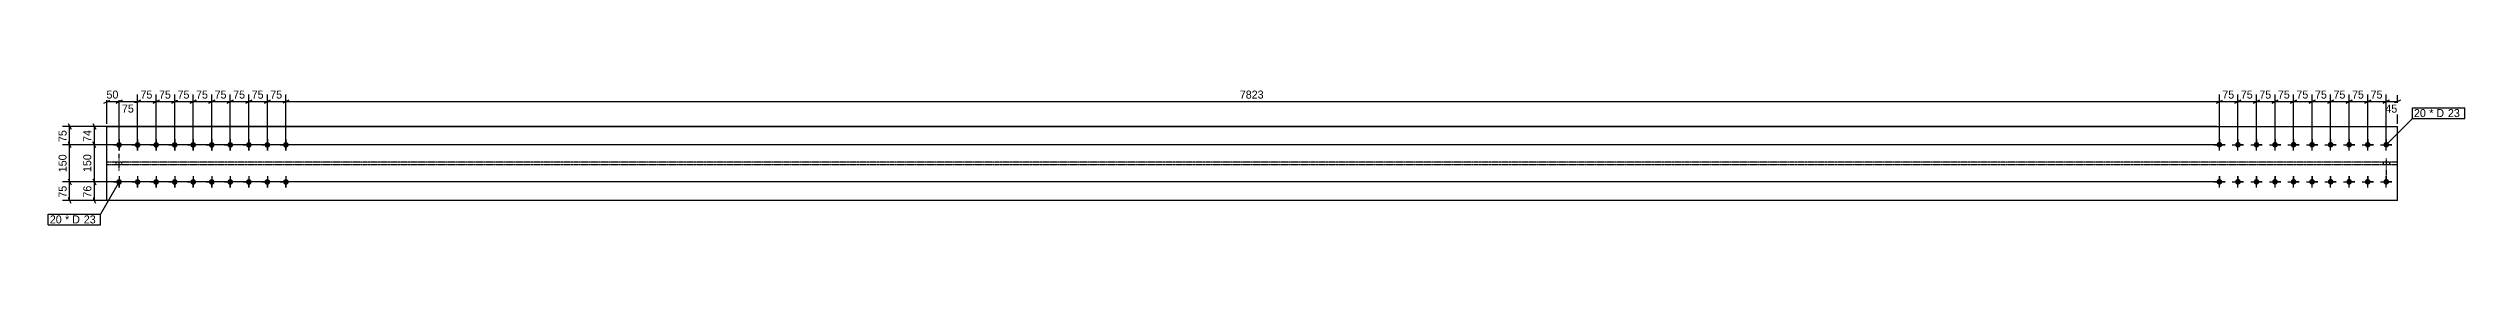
# Model space of a CAD drawing. Header units: millimetres. Extents: x 32 to 24638, y 32 to 1008.
# Drawn here: x 32 to 9809, y 32 to 582 of the extents above; entities that cross this region are included whole.
import ezdxf

# ---------------------------------------------------------------- set-up
doc = ezdxf.new("R2010")
doc.units = ezdxf.units.MM
doc.linetypes.add('DXK_LINE_DOT2', pattern=[3.9198, 1.9599, -1.9599])
doc.linetypes.add('DXK_LINE_DOT4', pattern=[0.9408, 0.4704, -0.4704])
doc.styles.add('Comic Sans MS', font='COMIC.TTF', dxfattribs={"height": 0.2})

msp = doc.modelspace()

# ---------------------------------------------------------------- hatches: boundary and pattern name
at = {"linetype": 'Continuous'}
for points in [[(318.2, 344.4, -1), (318.2, 367.4, -1)], [(393.2, 344.4, -1), (393.2, 367.4, -1)], [(468.2, 344.4, -1), (468.2, 367.4, -1)], [(543.2, 344.4, -1), (543.2, 367.4, -1)], [(618.2, 344.4, -1), (618.2, 367.4, -1)], [(693.2, 344.4, -1), (693.2, 367.4, -1)], [(768.2, 344.4, -1), (768.2, 367.4, -1)], [(843.2, 344.4, -1), (843.2, 367.4, -1)], [(918.2, 344.4, -1), (918.2, 367.4, -1)], [(993.2, 344.4, -1), (993.2, 367.4, -1)], [(8816.3, 367.9, -1), (8816.3, 344.9, -1)], [(8891.3, 367.9, -1), (8891.3, 344.9, -1)], [(8966.3, 367.9, -1), (8966.3, 344.9, -1)], [(9041.3, 367.9, -1), (9041.3, 344.9, -1)], [(9116.3, 367.9, -1), (9116.3, 344.9, -1)], [(9191.3, 368, -1), (9191.3, 345, -1)], [(9266.3, 368, -1), (9266.3, 345, -1)], [(9341.3, 368, -1), (9341.3, 345, -1)], [(9416.3, 368, -1), (9416.3, 345, -1)], [(9491.3, 368, -1), (9491.3, 345, -1)], [(318.2, 194.4, -1), (318.2, 217.4, -1)], [(393.2, 194.4, -1), (393.2, 217.4, -1)], [(468.2, 194.4, -1), (468.2, 217.4, -1)], [(543.2, 194.4, -1), (543.2, 217.4, -1)], [(618.2, 194.4, -1), (618.2, 217.4, -1)], [(693.2, 194.4, -1), (693.2, 217.4, -1)], [(768.2, 194.4, -1), (768.2, 217.4, -1)], [(843.2, 194.4, -1), (843.2, 217.4, -1)], [(918.2, 194.4, -1), (918.2, 217.4, -1)], [(993.2, 194.4, -1), (993.2, 217.4, -1)], [(8816.3, 217.9, -1), (8816.3, 194.9, -1)], [(8891.3, 217.9, -1), (8891.3, 194.9, -1)], [(8966.3, 217.9, -1), (8966.3, 194.9, -1)], [(9041.3, 217.9, -1), (9041.3, 194.9, -1)], [(9116.3, 217.9, -1), (9116.3, 194.9, -1)], [(9191.3, 218, -1), (9191.3, 195, -1)], [(9266.3, 218, -1), (9266.3, 195, -1)], [(9341.3, 218, -1), (9341.3, 195, -1)], [(9416.3, 218, -1), (9416.3, 195, -1)], [(9491.3, 218, -1), (9491.3, 195, -1)]]:
    msp.add_hatch(color=3, dxfattribs=at).paths.add_polyline_path(points)

# ---------------------------------------------------------------- linework, layer by layer
at = {"color": 8, "linetype": 'Continuous'}
for p, q in [((268.2, 440.9), (268.2, 559.3)), ((306.2, 524.9), (330.2, 536.9)), ((318.2, 365.9), (318.2, 556.5)), ((381.2, 524.9), (405.2, 536.9)), ((393.2, 365.9), (393.2, 559.3)), ((456.2, 524.9), (480.2, 536.9)), ((468.2, 365.9), (468.2, 559.3)), ((468.2, 530.9), (543.2, 530.9)), ((555.2, 536.9), (531.2, 524.9)), ((543.2, 365.9), (543.2, 559.3)), ((606.2, 524.9), (630.2, 536.9)), ((618.2, 365.9), (618.2, 559.3)), ((681.2, 524.9), (705.2, 536.9)), ((693.2, 365.9), (693.2, 559.3)), ((756.2, 524.9), (780.2, 536.9)), ((768.2, 365.9), (768.2, 559.3)), ((831.2, 524.9), (855.2, 536.9)), ((843.2, 365.9), (843.2, 559.3)), ((906.2, 524.9), (930.2, 536.9)), ((918.2, 365.9), (918.2, 559.3)), ((918.2, 530.9), (993.2, 530.9)), ((1005.2, 536.9), (981.2, 524.9)), ((1005.2, 536.9), (981.2, 524.9)), ((993.2, 365.9), (993.2, 559.3)), ((993.2, 365.9), (993.2, 559.3)), ((8804.3, 524.9), (8828.3, 536.9)), ((8816.3, 366.4), (8816.3, 559.3)), ((8879.3, 524.9), (8903.3, 536.9)), ((8891.3, 366.4), (8891.3, 559.3)), ((8954.3, 524.9), (8978.3, 536.9)), ((8966.3, 366.4), (8966.3, 559.3)), ((9029.3, 524.9), (9053.3, 536.9)), ((9041.3, 366.4), (9041.3, 559.3)), ((9104.3, 524.9), (9128.3, 536.9)), ((9116.3, 366.4), (9116.3, 559.3)), ((9179.3, 524.9), (9203.3, 536.9)), ((9191.3, 366.5), (9191.3, 559.3)), ((9254.3, 524.9), (9278.3, 536.9)), ((9266.3, 366.5), (9266.3, 559.3)), ((9329.3, 524.9), (9353.3, 536.9)), ((9341.3, 366.5), (9341.3, 559.3)), ((9404.3, 524.9), (9428.3, 536.9)), ((9416.3, 366.5), (9416.3, 559.3)), ((9479.3, 524.9), (9503.3, 536.9)), ((9491.3, 366.5), (9491.3, 556.5)), ((9491.3, 530.9), (9536.3, 530.9)), ((9548.3, 536.9), (9524.3, 524.9)), ((9536.3, 440.9), (9536.3, 556.5)), ((258.2, 430.9), (89.8, 430.9)), ((112.2, 442.9), (124.2, 418.9)), ((8806.3, 430.9), (189.8, 430.9)), ((212.2, 442.9), (224.2, 418.9)), ((218.2, 356.4), (218.2, 430.9)), ((308.2, 355.9), (89.8, 355.9)), ((124.2, 343.9), (112.2, 367.9)), ((8806.3, 356.4), (189.8, 356.4)), ((224.2, 344.4), (212.2, 368.4)), ((308.2, 205.9), (89.8, 205.9)), ((112.2, 217.9), (124.2, 193.9)), ((118.2, 130.9), (118.2, 205.9)), ((8806.3, 206.4), (189.8, 206.4)), ((212.2, 218.4), (224.2, 194.4)), ((258.2, 130.9), (89.8, 130.9)), ((124.2, 118.9), (112.2, 142.9)), ((8806.3, 130.9), (189.8, 130.9)), ((224.2, 118.9), (212.2, 142.9))]:
    msp.add_line(p, q, dxfattribs=at)
at = {"color": 7, "linetype": 'Continuous'}
for p, q in [((268.2, 130.9), (268.2, 430.9)), ((268.2, 430.9), (9536.3, 430.9)), ((9536.3, 130.9), (9536.3, 430.9)), ((9536.3, 130.9), (268.2, 130.9))]:
    msp.add_line(p, q, dxfattribs=at)
at = {"color": 3, "linetype": 'Continuous'}
for p, q in [((341.2, 355.9), (295.2, 355.9)), ((295.2, 355.9), (310.6, 355.9)), ((318.2, 378.9), (318.2, 332.9)), ((318.2, 378.9), (318.2, 363.6)), ((318.2, 332.9), (318.2, 348.2)), ((341.2, 355.9), (325.9, 355.9)), ((416.2, 355.9), (370.2, 355.9)), ((370.2, 355.9), (385.6, 355.9)), ((393.2, 378.9), (393.2, 332.9)), ((393.2, 378.9), (393.2, 363.6)), ((393.2, 332.9), (393.2, 348.2)), ((416.2, 355.9), (400.9, 355.9)), ((491.2, 355.9), (445.2, 355.9)), ((445.2, 355.9), (460.6, 355.9)), ((468.2, 378.9), (468.2, 332.9)), ((468.2, 378.9), (468.2, 363.6)), ((468.2, 332.9), (468.2, 348.2)), ((491.2, 355.9), (475.9, 355.9)), ((566.2, 355.9), (520.2, 355.9)), ((520.2, 355.9), (535.6, 355.9)), ((543.2, 378.9), (543.2, 332.9)), ((543.2, 378.9), (543.2, 363.6)), ((543.2, 332.9), (543.2, 348.2)), ((566.2, 355.9), (550.9, 355.9)), ((641.2, 355.9), (595.2, 355.9)), ((595.2, 355.9), (610.6, 355.9)), ((618.2, 378.9), (618.2, 332.9)), ((618.2, 378.9), (618.2, 363.6)), ((618.2, 332.9), (618.2, 348.2)), ((641.2, 355.9), (625.9, 355.9)), ((716.2, 355.9), (670.2, 355.9)), ((670.2, 355.9), (685.6, 355.9)), ((693.2, 378.9), (693.2, 332.9)), ((693.2, 378.9), (693.2, 363.6)), ((693.2, 332.9), (693.2, 348.2)), ((716.2, 355.9), (700.9, 355.9)), ((791.2, 355.9), (745.2, 355.9)), ((745.2, 355.9), (760.6, 355.9)), ((768.2, 378.9), (768.2, 332.9)), ((768.2, 378.9), (768.2, 363.6)), ((768.2, 332.9), (768.2, 348.2)), ((791.2, 355.9), (775.9, 355.9)), ((866.2, 355.9), (820.2, 355.9)), ((820.2, 355.9), (835.6, 355.9)), ((843.2, 378.9), (843.2, 332.9)), ((843.2, 378.9), (843.2, 363.6)), ((843.2, 332.9), (843.2, 348.2)), ((866.2, 355.9), (850.9, 355.9)), ((941.2, 355.9), (895.2, 355.9)), ((895.2, 355.9), (910.6, 355.9)), ((918.2, 378.9), (918.2, 332.9)), ((918.2, 378.9), (918.2, 363.6)), ((918.2, 332.9), (918.2, 348.2)), ((941.2, 355.9), (925.9, 355.9)), ((1016.2, 355.9), (970.2, 355.9)), ((970.2, 355.9), (985.6, 355.9)), ((993.2, 378.9), (993.2, 332.9)), ((993.2, 378.9), (993.2, 363.6)), ((993.2, 332.9), (993.2, 348.2)), ((1016.2, 355.9), (1000.9, 355.9)), ((8793.3, 356.4), (8839.3, 356.4)), ((8793.3, 356.4), (8808.6, 356.4)), ((8816.3, 333.4), (8816.3, 379.4)), ((8816.3, 379.4), (8816.3, 364.1)), ((8816.3, 333.4), (8816.3, 348.7)), ((8839.3, 356.4), (8824, 356.4)), ((8868.3, 356.4), (8914.3, 356.4)), ((8868.3, 356.4), (8883.6, 356.4)), ((8891.3, 333.4), (8891.3, 379.4)), ((8891.3, 379.4), (8891.3, 364.1)), ((8891.3, 333.4), (8891.3, 348.7)), ((8914.3, 356.4), (8899, 356.4)), ((8943.3, 356.4), (8989.3, 356.4)), ((8943.3, 356.4), (8958.6, 356.4)), ((8966.3, 333.4), (8966.3, 379.4)), ((8966.3, 379.4), (8966.3, 364.1)), ((8966.3, 333.4), (8966.3, 348.8)), ((8989.3, 356.4), (8974, 356.4)), ((9018.3, 356.4), (9064.3, 356.4)), ((9018.3, 356.4), (9033.6, 356.4)), ((9041.3, 333.4), (9041.3, 379.4)), ((9041.3, 379.4), (9041.3, 364.1)), ((9041.3, 333.4), (9041.3, 348.8)), ((9064.3, 356.4), (9049, 356.4)), ((9093.3, 356.4), (9139.3, 356.4)), ((9093.3, 356.4), (9108.6, 356.4)), ((9116.3, 333.4), (9116.3, 379.4)), ((9116.3, 379.4), (9116.3, 364.1)), ((9116.3, 333.4), (9116.3, 348.8)), ((9139.3, 356.4), (9124, 356.4)), ((9168.3, 356.5), (9214.3, 356.5)), ((9168.3, 356.5), (9183.6, 356.5)), ((9191.3, 333.5), (9191.3, 379.5)), ((9191.3, 379.5), (9191.3, 364.1)), ((9191.3, 333.5), (9191.3, 348.8)), ((9214.3, 356.5), (9199, 356.5)), ((9243.3, 356.5), (9289.3, 356.5)), ((9243.3, 356.5), (9258.6, 356.5)), ((9266.3, 333.5), (9266.3, 379.5)), ((9266.3, 379.5), (9266.3, 364.1)), ((9266.3, 333.5), (9266.3, 348.8)), ((9289.3, 356.5), (9274, 356.5)), ((9318.3, 356.5), (9364.3, 356.5)), ((9318.3, 356.5), (9333.6, 356.5)), ((9341.3, 333.5), (9341.3, 379.5)), ((9341.3, 379.5), (9341.3, 364.1)), ((9341.3, 333.5), (9341.3, 348.8)), ((9364.3, 356.5), (9349, 356.5)), ((9393.3, 356.5), (9439.3, 356.5)), ((9393.3, 356.5), (9408.6, 356.5)), ((9416.3, 333.5), (9416.3, 379.5)), ((9416.3, 379.5), (9416.3, 364.2)), ((9416.3, 333.5), (9416.3, 348.8)), ((9439.3, 356.5), (9424, 356.5)), ((9468.3, 356.5), (9514.3, 356.5)), ((9468.3, 356.5), (9483.6, 356.5)), ((9491.3, 333.5), (9491.3, 379.5)), ((9491.3, 379.5), (9491.3, 364.2)), ((9491.3, 333.5), (9491.3, 348.8)), ((9514.3, 356.5), (9499, 356.5)), ((341.2, 205.9), (295.2, 205.9)), ((295.2, 205.9), (310.6, 205.9)), ((318.2, 228.9), (318.2, 182.9)), ((318.2, 228.9), (318.2, 213.6)), ((318.2, 182.9), (318.2, 198.2)), ((341.2, 205.9), (325.9, 205.9)), ((416.2, 205.9), (370.2, 205.9)), ((370.2, 205.9), (385.6, 205.9)), ((393.2, 228.9), (393.2, 182.9)), ((393.2, 228.9), (393.2, 213.6)), ((393.2, 182.9), (393.2, 198.2)), ((416.2, 205.9), (400.9, 205.9)), ((491.2, 205.9), (445.2, 205.9)), ((445.2, 205.9), (460.6, 205.9)), ((468.2, 228.9), (468.2, 182.9)), ((468.2, 228.9), (468.2, 213.6)), ((468.2, 182.9), (468.2, 198.2)), ((491.2, 205.9), (475.9, 205.9)), ((566.2, 205.9), (520.2, 205.9)), ((520.2, 205.9), (535.6, 205.9)), ((543.2, 228.9), (543.2, 182.9)), ((543.2, 228.9), (543.2, 213.6)), ((543.2, 182.9), (543.2, 198.2)), ((566.2, 205.9), (550.9, 205.9)), ((641.2, 205.9), (595.2, 205.9)), ((595.2, 205.9), (610.6, 205.9)), ((618.2, 228.9), (618.2, 182.9)), ((618.2, 228.9), (618.2, 213.6)), ((618.2, 182.9), (618.2, 198.2)), ((641.2, 205.9), (625.9, 205.9)), ((716.2, 205.9), (670.2, 205.9)), ((670.2, 205.9), (685.6, 205.9)), ((693.2, 228.9), (693.2, 182.9)), ((693.2, 228.9), (693.2, 213.6)), ((693.2, 182.9), (693.2, 198.2)), ((716.2, 205.9), (700.9, 205.9)), ((791.2, 205.9), (745.2, 205.9)), ((745.2, 205.9), (760.6, 205.9)), ((768.2, 228.9), (768.2, 182.9)), ((768.2, 228.9), (768.2, 213.6)), ((768.2, 182.9), (768.2, 198.2)), ((791.2, 205.9), (775.9, 205.9)), ((866.2, 205.9), (820.2, 205.9)), ((820.2, 205.9), (835.6, 205.9)), ((843.2, 228.9), (843.2, 182.9)), ((843.2, 228.9), (843.2, 213.6)), ((843.2, 182.9), (843.2, 198.2)), ((866.2, 205.9), (850.9, 205.9)), ((941.2, 205.9), (895.2, 205.9)), ((895.2, 205.9), (910.6, 205.9)), ((918.2, 228.9), (918.2, 182.9)), ((918.2, 228.9), (918.2, 213.6)), ((918.2, 182.9), (918.2, 198.2)), ((941.2, 205.9), (925.9, 205.9)), ((1016.2, 205.9), (970.2, 205.9)), ((970.2, 205.9), (985.6, 205.9)), ((993.2, 228.9), (993.2, 182.9)), ((993.2, 228.9), (993.2, 213.6)), ((993.2, 182.9), (993.2, 198.2)), ((1016.2, 205.9), (1000.9, 205.9)), ((8793.3, 206.4), (8839.3, 206.4)), ((8793.3, 206.4), (8808.6, 206.4)), ((8816.3, 183.4), (8816.3, 229.4)), ((8816.3, 229.4), (8816.3, 214.1)), ((8816.3, 183.4), (8816.3, 198.7)), ((8839.3, 206.4), (8824, 206.4)), ((8868.3, 206.4), (8914.3, 206.4)), ((8868.3, 206.4), (8883.6, 206.4)), ((8891.3, 183.4), (8891.3, 229.4)), ((8891.3, 229.4), (8891.3, 214.1)), ((8891.3, 183.4), (8891.3, 198.7)), ((8914.3, 206.4), (8899, 206.4)), ((8943.3, 206.4), (8989.3, 206.4)), ((8943.3, 206.4), (8958.6, 206.4)), ((8966.3, 183.4), (8966.3, 229.4)), ((8966.3, 229.4), (8966.3, 214.1)), ((8966.3, 183.4), (8966.3, 198.8)), ((8989.3, 206.4), (8974, 206.4)), ((9018.3, 206.4), (9064.3, 206.4)), ((9018.3, 206.4), (9033.6, 206.4)), ((9041.3, 183.4), (9041.3, 229.4)), ((9041.3, 229.4), (9041.3, 214.1)), ((9041.3, 183.4), (9041.3, 198.8)), ((9064.3, 206.4), (9049, 206.4)), ((9093.3, 206.4), (9139.3, 206.4)), ((9093.3, 206.4), (9108.6, 206.4)), ((9116.3, 183.4), (9116.3, 229.4)), ((9116.3, 229.4), (9116.3, 214.1)), ((9116.3, 183.4), (9116.3, 198.8)), ((9139.3, 206.4), (9124, 206.4)), ((9168.3, 206.5), (9214.3, 206.5)), ((9168.3, 206.5), (9183.6, 206.5)), ((9191.3, 183.5), (9191.3, 229.5)), ((9191.3, 229.5), (9191.3, 214.1)), ((9191.3, 183.5), (9191.3, 198.8)), ((9214.3, 206.5), (9199, 206.5)), ((9243.3, 206.5), (9289.3, 206.5)), ((9243.3, 206.5), (9258.6, 206.5)), ((9266.3, 183.5), (9266.3, 229.5)), ((9266.3, 229.5), (9266.3, 214.1)), ((9266.3, 183.5), (9266.3, 198.8)), ((9289.3, 206.5), (9274, 206.5)), ((9318.3, 206.5), (9364.3, 206.5)), ((9318.3, 206.5), (9333.6, 206.5)), ((9341.3, 183.5), (9341.3, 229.5)), ((9341.3, 229.5), (9341.3, 214.1)), ((9341.3, 183.5), (9341.3, 198.8)), ((9364.3, 206.5), (9349, 206.5)), ((9393.3, 206.5), (9439.3, 206.5)), ((9393.3, 206.5), (9408.6, 206.5)), ((9416.3, 183.5), (9416.3, 229.5)), ((9416.3, 229.5), (9416.3, 214.2)), ((9416.3, 183.5), (9416.3, 198.8)), ((9439.3, 206.5), (9424, 206.5)), ((9468.3, 206.5), (9514.3, 206.5)), ((9468.3, 206.5), (9483.6, 206.5)), ((9491.3, 183.5), (9491.3, 229.5)), ((9491.3, 229.5), (9491.3, 214.2)), ((9491.3, 183.5), (9491.3, 198.8)), ((9514.3, 206.5), (9499, 206.5))]:
    msp.add_line(p, q, dxfattribs=at)
at = {"color": 3, "linetype": 'DXK_LINE_DOT2'}
for p, q in [((318.2, 251.9), (318.2, 320.1)), ((318.2, 251.9), (318.2, 320.1)), ((318.2, 251.9), (318.2, 320.1)), ((318.2, 251.9), (318.2, 320.1)), ((318.2, 251.9), (318.2, 320.1)), ((9491.3, 301.2), (9491.3, 231.6)), ((9491.3, 301.2), (9491.3, 231.6)), ((9491.3, 301.2), (9491.3, 231.6)), ((9491.3, 301.2), (9491.3, 231.6)), ((306.7, 275.1), (306.7, 286.6)), ((306.7, 275.1), (306.7, 286.6)), ((306.7, 275.1), (306.7, 286.6)), ((306.7, 275.1), (306.7, 286.6)), ((306.7, 275.1), (306.7, 286.6)), ((329.7, 275.1), (329.7, 286.6)), ((329.7, 275.1), (329.7, 286.6)), ((329.7, 275.1), (329.7, 286.6)), ((329.7, 275.1), (329.7, 286.6)), ((329.7, 275.1), (329.7, 286.6)), ((9478.8, 286.6), (9478.8, 275.1)), ((9478.8, 286.6), (9478.8, 275.1)), ((9478.8, 286.6), (9478.8, 275.1)), ((9478.8, 286.6), (9478.8, 275.1)), ((9503.8, 286.6), (9503.8, 275.1)), ((9503.8, 286.6), (9503.8, 275.1)), ((9503.8, 286.6), (9503.8, 275.1)), ((9503.8, 286.6), (9503.8, 275.1))]:
    msp.add_line(p, q, dxfattribs=at)
at = {"color": 7, "linetype": 'DXK_LINE_DOT4'}
for p, q in [((9536.3, 286.6), (268.2, 286.6)), ((9536.3, 275.1), (268.2, 275.1))]:
    msp.add_line(p, q, dxfattribs=at)

# ---------------------------------------------------------------- wipeouts: each hides what was drawn before it
at = {"color": 0}
for points in [[(9655.5, 468.5), (9655.5, 500.5), (9603.4, 500.5), (9603.4, 468.5)], [(90.1, 38), (90.1, 70), (38, 70), (38, 38)]]:
    msp.add_wipeout(points, dxfattribs=at)

# ---------------------------------------------------------------- next in the draw order: wipeouts: each hides what was drawn before it
for points in [[(538.2, 536.9), (538.2, 581.7), (473.3, 581.7), (473.3, 536.9)], [(9546.3, 480.1), (9546.3, 524.9), (9481.3, 524.9), (9481.3, 480.1)], [(9655.5, 468.5), (9655.5, 500.5), (9603.4, 500.5), (9603.4, 468.5)], [(112.2, 200.9), (67.4, 200.9), (67.4, 135.9), (112.2, 135.9)], [(90.1, 38), (90.1, 70), (38, 70), (38, 38)]]:
    msp.add_wipeout(points, dxfattribs=at)

# ---------------------------------------------------------------- next in the draw order: linework, layer by layer
at = {"color": 8, "linetype": 'Continuous'}
for p, q in [((393.2, 530.9), (468.2, 530.9)), ((480.2, 536.9), (456.2, 524.9)), ((468.2, 365.9), (468.2, 559.3)), ((531.2, 524.9), (555.2, 536.9)), ((543.2, 365.9), (543.2, 559.3)), ((9416.3, 530.9), (9491.3, 530.9)), ((9503.3, 536.9), (9479.3, 524.9)), ((9491.3, 366.5), (9491.3, 559.3)), ((118.2, 205.9), (118.2, 355.9)), ((308.2, 205.9), (89.8, 205.9)), ((112.2, 217.9), (124.2, 193.9))]:
    msp.add_line(p, q, dxfattribs=at)
at = {"color": 7, "linetype": 'Continuous'}
for p, q in [((9597.4, 462.5), (9597.4, 506.5)), ((9491.3, 356.5), (9597.4, 462.5)), ((32, 32), (32, 76))]:
    msp.add_line(p, q, dxfattribs=at)

# ---------------------------------------------------------------- next in the draw order: texts
at = {"color": 3, "style": 'Comic Sans MS'}
for s, p in [('75', (479.7, 543.3)), ('45', (9487.7, 486.5))]:
    msp.add_text(s, height=32.38, dxfattribs=at).set_placement(p)
msp.add_text('75', height=32.38, rotation=90.00021, dxfattribs=at).set_placement((105.8, 142.3))

# ---------------------------------------------------------------- next in the draw order: wipeouts: each hides what was drawn before it
at = {"color": 0}
for points in [[(9731.3, 468.5), (9731.3, 500.5), (9665.1, 500.5), (9665.1, 468.5)], [(165.9, 38), (165.9, 70), (99.7, 70), (99.7, 38)]]:
    msp.add_wipeout(points, dxfattribs=at)

# ---------------------------------------------------------------- next in the draw order: wipeouts: each hides what was drawn before it
for points in [[(463.2, 536.9), (463.2, 581.7), (398.3, 581.7), (398.3, 536.9)], [(9486.3, 536.9), (9486.3, 581.7), (9421.4, 581.7), (9421.4, 536.9)], [(9731.3, 468.5), (9731.3, 500.5), (9665.1, 500.5), (9665.1, 468.5)], [(112.2, 323), (67.4, 323), (67.4, 238.8), (112.2, 238.8)], [(165.9, 38), (165.9, 70), (99.7, 70), (99.7, 38)]]:
    msp.add_wipeout(points, dxfattribs=at)

# ---------------------------------------------------------------- next in the draw order: linework, layer by layer
at = {"color": 8, "linetype": 'Continuous'}
for p, q in [((318.2, 530.9), (393.2, 530.9)), ((405.2, 536.9), (381.2, 524.9)), ((393.2, 365.9), (393.2, 556.5)), ((9341.3, 530.9), (9416.3, 530.9)), ((9428.3, 536.9), (9404.3, 524.9)), ((9416.3, 366.5), (9416.3, 559.3)), ((118.2, 355.9), (118.2, 430.9)), ((308.2, 355.9), (89.8, 355.9)), ((124.2, 343.9), (112.2, 367.9))]:
    msp.add_line(p, q, dxfattribs=at)

# ---------------------------------------------------------------- next in the draw order: texts
at = {"color": 3, "style": 'Comic Sans MS'}
for s, p in [('75', (404.7, 543.3)), ('75', (9427.8, 543.3)), ('20', (9603.4, 468.5)), ('20', (38, 38))]:
    msp.add_text(s, height=32.38, dxfattribs=at).set_placement(p)
msp.add_text('150', height=32.38, rotation=90.00021, dxfattribs=at).set_placement((105.8, 245.2))

# ---------------------------------------------------------------- next in the draw order: wipeouts: each hides what was drawn before it
at = {"color": 0}
for points in [[(9793, 468.5), (9793, 500.5), (9740.9, 500.5), (9740.9, 468.5)], [(227.6, 38), (227.6, 70), (175.5, 70), (175.5, 38)]]:
    msp.add_wipeout(points, dxfattribs=at)

# ---------------------------------------------------------------- next in the draw order: wipeouts: each hides what was drawn before it
for points in [[(388.2, 480.1), (388.2, 524.9), (323.3, 524.9), (323.3, 480.1)], [(9411.3, 536.9), (9411.3, 581.7), (9346.4, 581.7), (9346.4, 536.9)], [(9793, 468.5), (9793, 500.5), (9740.9, 500.5), (9740.9, 468.5)], [(112.2, 425.9), (67.4, 425.9), (67.4, 360.9), (112.2, 360.9)], [(212.2, 426.1), (167.4, 426.1), (167.4, 361.2), (212.2, 361.2)], [(227.6, 38), (227.6, 70), (175.5, 70), (175.5, 38)]]:
    msp.add_wipeout(points, dxfattribs=at)

# ---------------------------------------------------------------- next in the draw order: linework, layer by layer
at = {"color": 8, "linetype": 'Continuous'}
for p, q in [((256.2, 524.9), (280.2, 536.9)), ((268.2, 530.9), (318.2, 530.9)), ((330.2, 536.9), (306.2, 524.9)), ((318.2, 365.9), (318.2, 559.3)), ((9266.3, 530.9), (9341.3, 530.9)), ((9353.3, 536.9), (9329.3, 524.9)), ((9341.3, 366.5), (9341.3, 559.3)), ((8806.3, 356.4), (189.8, 356.4)), ((224.2, 344.4), (212.2, 368.4)), ((218.2, 206.4), (218.2, 356.4))]:
    msp.add_line(p, q, dxfattribs=at)
at = {"color": 7, "linetype": 'Continuous'}
for p, q in [((9597.4, 506.5), (9808.6, 506.5)), ((9808.6, 462.5), (9808.6, 506.5)), ((9597.4, 462.5), (9808.6, 462.5)), ((32, 76), (243.2, 76)), ((32, 32), (243.2, 32)), ((243.2, 32), (243.2, 76))]:
    msp.add_line(p, q, dxfattribs=at)

# ---------------------------------------------------------------- next in the draw order: texts
at = {"color": 3, "style": 'Comic Sans MS'}
for s, p in [('75', (329.7, 486.5)), ('75', (9352.8, 543.3)), ('* D', (9665.1, 468.5)), ('23', (9740.9, 468.5)), ('* D', (99.7, 38)), ('23', (175.5, 38))]:
    msp.add_text(s, height=32.38, dxfattribs=at).set_placement(p)
for s, p in [('75', (105.8, 367.3)), ('74', (205.8, 367.6))]:
    msp.add_text(s, height=32.38, rotation=90.00021, dxfattribs=at).set_placement(p)

# ---------------------------------------------------------------- next in the draw order: wipeouts: each hides what was drawn before it
at = {"color": 0}
for points in [[(325.7, 536.9), (325.7, 581.7), (260.8, 581.7), (260.8, 536.9)], [(9336.3, 536.9), (9336.3, 581.7), (9271.4, 581.7), (9271.4, 536.9)], [(212.2, 323.5), (167.4, 323.5), (167.4, 239.4), (212.2, 239.4)]]:
    msp.add_wipeout(points, dxfattribs=at)

# ---------------------------------------------------------------- next in the draw order: linework, layer by layer
at = {"color": 8, "linetype": 'Continuous'}
for p, q in [((9191.3, 530.9), (9266.3, 530.9)), ((9278.3, 536.9), (9254.3, 524.9)), ((9266.3, 366.5), (9266.3, 559.3)), ((8806.3, 206.4), (189.8, 206.4)), ((212.2, 218.4), (224.2, 194.4)), ((218.2, 130.9), (218.2, 206.4))]:
    msp.add_line(p, q, dxfattribs=at)

# ---------------------------------------------------------------- next in the draw order: texts
at = {"color": 3, "style": 'Comic Sans MS'}
for s, p in [('50', (267.2, 543.3)), ('75', (9277.8, 543.3))]:
    msp.add_text(s, height=32.38, dxfattribs=at).set_placement(p)
msp.add_text('150', height=32.38, rotation=90.00021, dxfattribs=at).set_placement((205.8, 245.8))

# ---------------------------------------------------------------- next in the draw order: wipeouts: each hides what was drawn before it
at = {"color": 0}
for points in [[(9261.3, 536.9), (9261.3, 581.7), (9196.4, 581.7), (9196.4, 536.9)], [(212.2, 201.1), (167.4, 201.1), (167.4, 136.2), (212.2, 136.2)]]:
    msp.add_wipeout(points, dxfattribs=at)

# ---------------------------------------------------------------- next in the draw order: linework, layer by layer
at = {"color": 8, "linetype": 'Continuous'}
for p, q in [((9116.3, 530.9), (9191.3, 530.9)), ((9203.3, 536.9), (9179.3, 524.9)), ((9191.3, 366.5), (9191.3, 559.3))]:
    msp.add_line(p, q, dxfattribs=at)
at = {"color": 7, "linetype": 'Continuous'}
msp.add_line((318.2, 205.9), (243.2, 76), dxfattribs=at)

# ---------------------------------------------------------------- next in the draw order: texts
at = {"color": 3, "style": 'Comic Sans MS'}
msp.add_text('75', height=32.38, dxfattribs=at).set_placement((9202.8, 543.3))
msp.add_text('76', height=32.38, rotation=90.00021, dxfattribs=at).set_placement((205.8, 142.6))

# ---------------------------------------------------------------- next in the draw order: wipeouts: each hides what was drawn before it
at = {"color": 0}
msp.add_wipeout([(9186.3, 536.9), (9186.3, 581.7), (9121.4, 581.7), (9121.4, 536.9)], dxfattribs=at)

# ---------------------------------------------------------------- next in the draw order: linework, layer by layer
at = {"color": 8, "linetype": 'Continuous'}
for p, q in [((9041.3, 530.9), (9116.3, 530.9)), ((9128.3, 536.9), (9104.3, 524.9)), ((9116.3, 366.4), (9116.3, 559.3))]:
    msp.add_line(p, q, dxfattribs=at)

# ---------------------------------------------------------------- next in the draw order: texts
at = {"color": 3, "style": 'Comic Sans MS'}
msp.add_text('75', height=32.38, dxfattribs=at).set_placement((9127.8, 543.3))

# ---------------------------------------------------------------- next in the draw order: wipeouts: each hides what was drawn before it
at = {"color": 0}
msp.add_wipeout([(9111.3, 536.9), (9111.3, 581.7), (9046.4, 581.7), (9046.4, 536.9)], dxfattribs=at)

# ---------------------------------------------------------------- next in the draw order: linework, layer by layer
at = {"color": 8, "linetype": 'Continuous'}
for p, q in [((8966.3, 530.9), (9041.3, 530.9)), ((9053.3, 536.9), (9029.3, 524.9)), ((9041.3, 366.4), (9041.3, 559.3))]:
    msp.add_line(p, q, dxfattribs=at)

# ---------------------------------------------------------------- next in the draw order: texts
at = {"color": 3, "style": 'Comic Sans MS'}
msp.add_text('75', height=32.38, dxfattribs=at).set_placement((9052.8, 543.3))

# ---------------------------------------------------------------- next in the draw order: wipeouts: each hides what was drawn before it
at = {"color": 0}
msp.add_wipeout([(9036.3, 536.9), (9036.3, 581.7), (8971.4, 581.7), (8971.4, 536.9)], dxfattribs=at)

# ---------------------------------------------------------------- next in the draw order: linework, layer by layer
at = {"color": 8, "linetype": 'Continuous'}
for p, q in [((8891.3, 530.9), (8966.3, 530.9)), ((8978.3, 536.9), (8954.3, 524.9)), ((8966.3, 366.4), (8966.3, 559.3))]:
    msp.add_line(p, q, dxfattribs=at)

# ---------------------------------------------------------------- next in the draw order: texts
at = {"color": 3, "style": 'Comic Sans MS'}
msp.add_text('75', height=32.38, dxfattribs=at).set_placement((8977.8, 543.3))

# ---------------------------------------------------------------- next in the draw order: wipeouts: each hides what was drawn before it
at = {"color": 0}
msp.add_wipeout([(8961.3, 536.9), (8961.3, 581.7), (8896.4, 581.7), (8896.4, 536.9)], dxfattribs=at)

# ---------------------------------------------------------------- next in the draw order: linework, layer by layer
at = {"color": 8, "linetype": 'Continuous'}
for p, q in [((8816.3, 530.9), (8891.3, 530.9)), ((8903.3, 536.9), (8879.3, 524.9)), ((8891.3, 366.4), (8891.3, 559.3))]:
    msp.add_line(p, q, dxfattribs=at)

# ---------------------------------------------------------------- next in the draw order: texts
at = {"color": 3, "style": 'Comic Sans MS'}
msp.add_text('75', height=32.38, dxfattribs=at).set_placement((8902.8, 543.3))

# ---------------------------------------------------------------- next in the draw order: wipeouts: each hides what was drawn before it
at = {"color": 0}
msp.add_wipeout([(8886.3, 536.9), (8886.3, 581.7), (8821.4, 581.7), (8821.4, 536.9)], dxfattribs=at)

# ---------------------------------------------------------------- next in the draw order: linework, layer by layer
at = {"color": 8, "linetype": 'Continuous'}
for p, q in [((993.2, 530.9), (8816.3, 530.9)), ((8804.3, 524.9), (8828.3, 536.9)), ((8816.3, 366.4), (8816.3, 559.3))]:
    msp.add_line(p, q, dxfattribs=at)

# ---------------------------------------------------------------- next in the draw order: texts
at = {"color": 3, "style": 'Comic Sans MS'}
msp.add_text('75', height=32.38, dxfattribs=at).set_placement((8827.8, 543.3))

# ---------------------------------------------------------------- next in the draw order: wipeouts: each hides what was drawn before it
at = {"color": 0}
for points in [[(988.2, 536.9), (988.2, 581.7), (923.3, 581.7), (923.3, 536.9)], [(4963.3, 536.9), (4963.3, 581.7), (4846.3, 581.7), (4846.3, 536.9)]]:
    msp.add_wipeout(points, dxfattribs=at)

# ---------------------------------------------------------------- next in the draw order: linework, layer by layer
at = {"color": 8, "linetype": 'Continuous'}
for p, q in [((843.2, 530.9), (918.2, 530.9)), ((930.2, 536.9), (906.2, 524.9)), ((918.2, 365.9), (918.2, 559.3))]:
    msp.add_line(p, q, dxfattribs=at)

# ---------------------------------------------------------------- next in the draw order: texts
at = {"color": 3, "style": 'Comic Sans MS'}
for s, p in [('75', (929.7, 543.3)), ('7823', (4852.7, 543.3))]:
    msp.add_text(s, height=32.38, dxfattribs=at).set_placement(p)

# ---------------------------------------------------------------- next in the draw order: wipeouts: each hides what was drawn before it
at = {"color": 0}
msp.add_wipeout([(913.2, 536.9), (913.2, 581.7), (848.3, 581.7), (848.3, 536.9)], dxfattribs=at)

# ---------------------------------------------------------------- next in the draw order: linework, layer by layer
at = {"color": 8, "linetype": 'Continuous'}
for p, q in [((768.2, 530.9), (843.2, 530.9)), ((855.2, 536.9), (831.2, 524.9)), ((843.2, 365.9), (843.2, 559.3))]:
    msp.add_line(p, q, dxfattribs=at)

# ---------------------------------------------------------------- next in the draw order: texts
at = {"color": 3, "style": 'Comic Sans MS'}
msp.add_text('75', height=32.38, dxfattribs=at).set_placement((854.7, 543.3))

# ---------------------------------------------------------------- next in the draw order: wipeouts: each hides what was drawn before it
at = {"color": 0}
msp.add_wipeout([(838.2, 536.9), (838.2, 581.7), (773.3, 581.7), (773.3, 536.9)], dxfattribs=at)

# ---------------------------------------------------------------- next in the draw order: linework, layer by layer
at = {"color": 8, "linetype": 'Continuous'}
for p, q in [((693.2, 530.9), (768.2, 530.9)), ((780.2, 536.9), (756.2, 524.9)), ((768.2, 365.9), (768.2, 559.3))]:
    msp.add_line(p, q, dxfattribs=at)

# ---------------------------------------------------------------- next in the draw order: texts
at = {"color": 3, "style": 'Comic Sans MS'}
msp.add_text('75', height=32.38, dxfattribs=at).set_placement((779.7, 543.3))

# ---------------------------------------------------------------- next in the draw order: wipeouts: each hides what was drawn before it
at = {"color": 0}
msp.add_wipeout([(763.2, 536.9), (763.2, 581.7), (698.3, 581.7), (698.3, 536.9)], dxfattribs=at)

# ---------------------------------------------------------------- next in the draw order: linework, layer by layer
at = {"color": 8, "linetype": 'Continuous'}
for p, q in [((618.2, 530.9), (693.2, 530.9)), ((705.2, 536.9), (681.2, 524.9)), ((693.2, 365.9), (693.2, 559.3))]:
    msp.add_line(p, q, dxfattribs=at)

# ---------------------------------------------------------------- next in the draw order: texts
at = {"color": 3, "style": 'Comic Sans MS'}
msp.add_text('75', height=32.38, dxfattribs=at).set_placement((704.7, 543.3))

# ---------------------------------------------------------------- next in the draw order: wipeouts: each hides what was drawn before it
at = {"color": 0}
msp.add_wipeout([(688.2, 536.9), (688.2, 581.7), (623.3, 581.7), (623.3, 536.9)], dxfattribs=at)

# ---------------------------------------------------------------- next in the draw order: linework, layer by layer
at = {"color": 8, "linetype": 'Continuous'}
for p, q in [((543.2, 530.9), (618.2, 530.9)), ((630.2, 536.9), (606.2, 524.9)), ((618.2, 365.9), (618.2, 559.3))]:
    msp.add_line(p, q, dxfattribs=at)

# ---------------------------------------------------------------- next in the draw order: texts
at = {"color": 3, "style": 'Comic Sans MS'}
msp.add_text('75', height=32.38, dxfattribs=at).set_placement((629.7, 543.3))

# ---------------------------------------------------------------- next in the draw order: wipeouts: each hides what was drawn before it
at = {"color": 0}
msp.add_wipeout([(613.2, 536.9), (613.2, 581.7), (548.3, 581.7), (548.3, 536.9)], dxfattribs=at)

# ---------------------------------------------------------------- next in the draw order: texts
at = {"color": 3, "style": 'Comic Sans MS'}
msp.add_text('75', height=32.38, dxfattribs=at).set_placement((554.7, 543.3))

doc.saveas('drawing.dxf')
